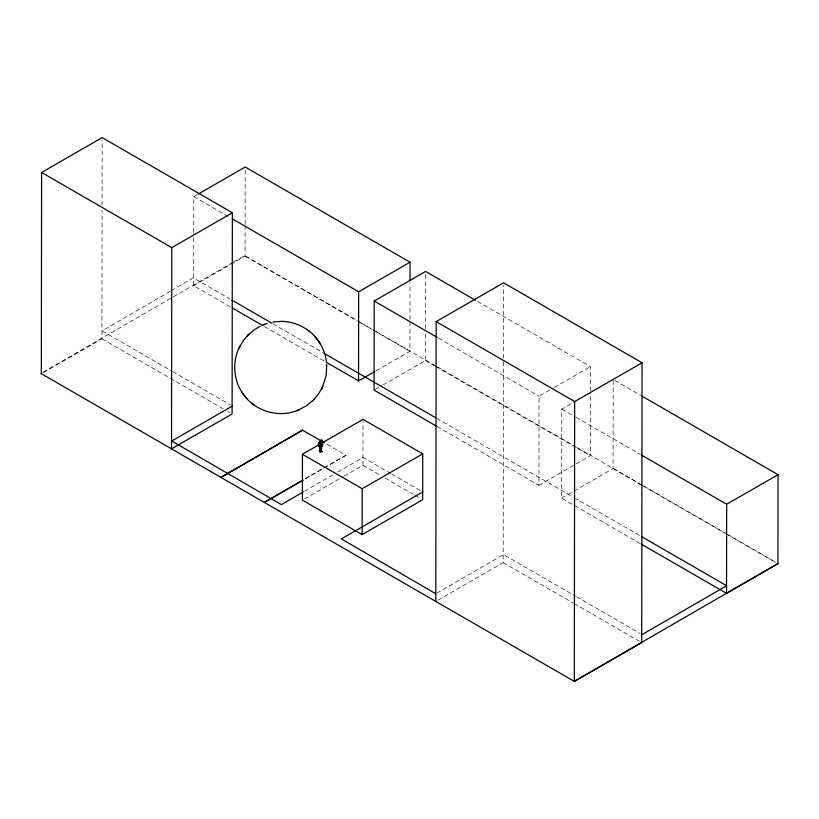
<?xml version="1.0" encoding="UTF-8"?>
<svg xmlns="http://www.w3.org/2000/svg" width="819" height="819" viewBox="0 0 819 819"><rect width="100%" height="100%" fill="white"/><g stroke="black" fill="none" stroke-linecap="round" stroke-linejoin="round"><path stroke-width="0.61" stroke-dasharray="4.09 3.07" d="M43.54 372.42L101.914 338.82L102.088 210.196M102.088 205.098L102.18 140.151M230.19 306.787L193.683 285.708L193.755 233.528M193.755 232.258L193.796 196.611L197.082 194.727M193.683 285.708L245.076 256.132L245.116 225.583M245.116 224.314L245.198 167.035M344.236 476.044L362.96 465.264L363.022 420.659M376.034 370.823L409.93 351.31L409.971 320.761M409.971 319.492L410.022 282.575M382.831 385.094L425.471 360.544L425.511 329.996M425.511 328.726L425.593 273.996M438.001 600.153L503.183 562.633L503.46 359.48M503.46 358.2L503.552 285.37M437.151 426.535L538.933 485.309L539.056 396.212L553.275 388.032M640.233 543.529L561.68 498.177L561.803 409.08L573.832 402.16M576.115 463.902L590.335 455.722L590.417 392.086M590.417 390.817L590.448 366.625L476.484 300.829M561.68 498.177L613.073 468.591L613.196 379.494L640.857 395.464M170.25 291.247L102.18 330.876L171.683 371.007M171.345 290.612L193.304 277.825L229.822 298.904M43.161 372.184L232.412 262.643M233.517 261.998L244.584 255.589L359.664 322.031M345.987 455.251L304.095 479.504L345.987 455.251L325.348 443.335M304.545 491.216L333.231 474.662M337.643 472.113L363.022 457.463L390.673 473.423M436.885 593.12L503.562 554.617L575.583 596.201M375.174 389.496L381.736 385.718M304.586 498.863L343.13 476.678M554.361 387.397L590.448 366.625M538.933 485.309L575.02 464.537M193.796 196.611L228.102 216.421M561.803 409.08L575.081 416.748M576.187 417.383L640.356 454.432M438.37 338.083L539.056 396.212M360.769 322.676L375.153 330.978M376.259 331.613L436.015 366.113M437.121 366.748L575.44 446.611M576.545 447.246L642.935 485.575M644.041 486.22L727.026 534.131M728.142 534.766L775.716 562.244M245.076 256.132L356.828 320.649M357.934 321.283L372.317 329.586M373.423 330.231L409.93 351.31M613.073 468.591L640.734 484.561M641.84 485.206L724.825 533.108M725.931 533.753L775.716 562.499M425.471 360.544L434.326 365.653M435.432 366.298L590.335 455.722M272.983 323.822L322.768 352.569M436.742 418.376L572.85 496.949M573.955 497.594L640.345 535.923M264.496 326.597L324.242 361.087M391.779 474.068L420.536 490.663M362.96 465.264L380.661 475.481M385.084 478.04L413.841 494.635M414.946 495.28L420.475 498.474M576.699 596.846L639.854 633.312M172.789 371.642L230.159 404.76M503.183 562.633L572.993 602.938M574.109 603.583L639.485 641.328M101.914 338.82L223.27 408.886M227.682 411.435L229.883 412.704"/><path stroke-width="1.23" d="M41.329 373.689L41.605 172.471L102.18 137.602L232.361 212.766L232.094 413.984L171.509 448.853L171.785 247.635L232.361 212.766M318.96 444.737L302.436 454.248L302.385 500.133L362.111 534.612L422.696 499.744L422.747 453.869L363.022 419.379L322.266 442.833L322.102 441.502M319.727 445.137L318.806 446.017L319.482 445.485M326.453 362.367L358.538 380.886L358.661 291.799L410.053 262.213L410.022 280.037M362.111 534.612L362.172 488.738L422.747 453.869M475.378 300.194L425.593 271.447L374.201 301.034L374.078 390.12L436.036 425.9M435.79 601.433L436.158 321.611L503.562 282.811L642.076 362.786L641.697 642.608L574.303 681.398L40.95 373.474M642.076 362.786L574.672 401.576L574.303 681.398L777.927 563.523M726.535 593.355L726.658 504.258L778.05 474.682L777.927 563.769L726.535 593.355L641.349 544.164M322.113 444.246L322.317 445.843L322.338 442.188M322.062 441.339L321.826 442.71M322.317 445.843L322.092 445.178M320.424 448.505L320.29 450.88L320.618 449.242M320.464 447.194L320.372 447.44M321.877 441.973L322.389 445.731L321.468 444.133M318.376 443.908L318.448 444.502M320.403 448.955L320.096 450.317L320.864 450.757M321.304 449.959L321.335 448.566M320.761 449.099L320.802 448.443M321.048 450.972L322.328 451.842L320.403 451.208M320.772 444.133L318.806 446.017L318.714 444.707L319.195 445.945M322.614 445.014L322.727 445.157M320.526 450.296L321.109 450.02M321.621 440.939L321.826 442.424L321.294 441.093M321.57 443.929L321.754 444.737L321.785 443.509M320.249 441.062L320.229 441.656M322.225 442.25L322.297 441.052M321.969 443.458L322.491 444.42M320.598 447.051L320.403 445.997M318.898 442.506L318.816 445.597M321.028 443.519L320.884 444.113M320.403 450.266L320.464 452.078L319.308 450.583M321.294 449.088L320.843 449.948M320.659 443.55L320.362 444.85M320.157 450.511L320.198 449.611L320.485 450.44M320.72 449.119L320.864 449.436M321.417 449.078L321.181 449.733M322.195 445.843L321.457 444.697M319.308 450.276L320.27 450.419M318.826 444.983L318.939 444.133M322.133 440.581L321.58 440.847M321.304 446.335L321.089 446.939L321.222 446.427M321.243 449.826L320.997 449.457M322.062 443.212L322.082 444.185L321.806 443.652M321.621 447.952L321.417 448.546L321.662 447.891M322.195 445.516C323.29 445.966 319.318 444.41 319.482 444.748M319.86 449.068L319.789 449.733M321.857 442.608L322.461 443.529M239.312 347.42C231.306 363.462 233.988 384.06 245.854 397.502M322.276 387.52L326.157 375.675L326.791 364.424M239.527 347L243.304 340.663L248.003 335.114M313.595 399.836L318.294 394.287L322.062 387.94M238.738 348.607L240.09 345.843M321.498 389.107L322.86 386.333M319.85 447.788L320.034 448.31M320.29 448.085L319.994 448.658M320.178 442.629L319.461 443.55L318.99 442.864M320.915 441.031L321.765 441.277M319.277 443.632L318.878 444.369M321.847 444.553L321.949 445.126M318.99 443.56L319.973 443.079L319.461 443.55M248.218 334.899L254.484 329.627L260.104 326.3M298.126 410.165L306.009 406.05L313.38 400.041M247.072 336.056L249.119 333.988M312.479 400.952L314.527 398.894M319.134 441.871L319.86 442.127M302.528 430.159L220.946 477.385L302.528 430.159L324.252 442.7M264.404 502.477L302.989 480.139M232.361 406.04L171.785 441.011L281.378 504.596L303.439 491.861M264.404 502.354L302.989 480.077M422.758 491.943L341.369 538.922L435.79 593.744M642.076 634.592L726.658 585.749L641.451 536.558M198.178 194.103L245.198 167.035L410.053 262.213M358.538 380.886L374.938 371.447M320.444 445.024L319.932 445.137M320.229 451.351L319.697 451.197M322.625 445.188L322.369 443.99M263.698 324.682L267.117 323.454M262.459 325.184L264.65 324.304M244.205 395.475C256.152 411.691 279.34 418.038 297.891 410.258M296.949 410.636L299.14 409.756M320.342 450.982L322.123 451.464M272.932 322.051L280.907 321.386M319.707 445.208L320.546 445.536M282.156 321.417C295.823 321.724 309.162 328.552 317.383 339.476M280.897 321.396L282.258 321.417M320.751 446.713L320.577 446.621M319.953 445.413L319.697 445.546M321.775 439.998L321.028 439.721M641.963 396.109L778.05 474.682M436.158 321.611L574.672 401.576M232.524 218.97L358.661 291.799M641.461 455.067L726.658 504.258M374.201 301.034L437.264 337.438M41.605 172.471L171.785 247.635M232.033 300.184L271.867 323.188M323.874 353.214L435.636 417.731M232.412 308.067L262.285 325.317M302.436 454.248L362.172 488.738M320.966 449.723L321.243 450.419M307.289 329.75L309.5 331.408M252.088 403.542L254.31 405.2M314.67 336.21L315.51 337.182M315.735 337.438L319.123 341.912M246.089 397.768L246.928 398.74M318.233 443.632L318.816 445.096M317.618 339.783L321.601 346.027L324.682 353.388M243.98 395.167L242.465 393.038M319.625 451.74L319.85 451.965M319.359 342.26L320.086 343.366M241.513 391.574L242.24 392.68M319.84 446.396L320.188 447.502M322.502 443.847L322.727 444.4M322.102 443.683L322.092 443.519M322.338 443.591L322.174 442.649M318.601 444.83L318.489 444.256M322.041 442.71L322.133 442.925M322.655 443.765L322.328 442.506L322.287 443.622M325.051 354.637L326.464 361.292M321.867 444.43L321.898 444.082M321.744 442.864L321.836 443.376"/></g></svg>
